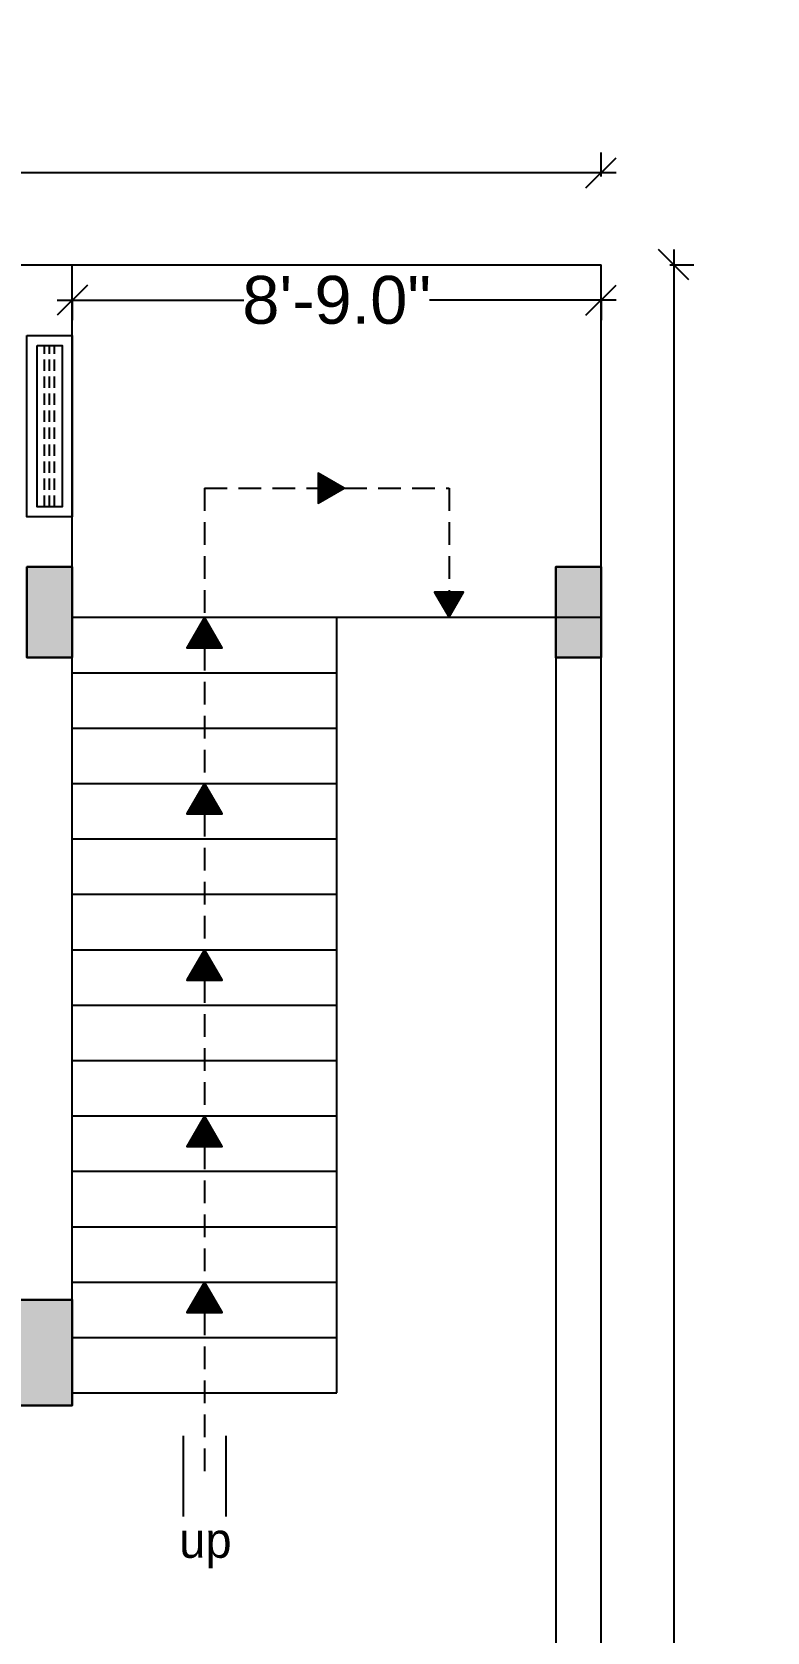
# Model space of a CAD drawing. Header units: inches. Extents: x 204954 to 440946, y -300749 to -143756.
# Drawn here: x 223617.1 to 223763, y -147617.3 to -147299.6 of the extents above; entities that cross this region are included whole.
import ezdxf

# ---------------------------------------------------------------- set-up
doc = ezdxf.new("R2010")
doc.units = ezdxf.units.IN
doc.header["$LTSCALE"] = 9
doc.header["$MEASUREMENT"] = 0
doc.linetypes.add('DASHED', pattern=[0.75, 0.5, -0.25])
doc.linetypes.add('HIDDEN', pattern=[0.375, 0.25, -0.125])
doc.layers.get('Defpoints').update_dxf_attribs({"lineweight": 0})
doc.layers.add('beam framing', color=91, linetype='Continuous')
doc.layers.add('COLUMNS', color=1, linetype='Continuous', lineweight=30)
doc.layers.add('Hatch', color=7, linetype='Continuous', lineweight=15, true_color=0xa3a3a3)
doc.styles.add('outer', font='arial.ttf', dxfattribs={"height": 24})
doc.styles.add('SST1', font='arial.ttf', dxfattribs={"height": 9.5})
doc.dimstyles.new('DIMA-1', dxfattribs={"dimtxt": 9.5, "dimasz": 6, "dimexe": 4, "dimexo": 4, "dimgap": 0.25, "dimtad": 0, "dimdec": 1, "dimzin": 3, "dimdsep": 46, "dimlunit": 4, "dimtxsty": 'SST1', "dimblk1": 'OBLIQUE', "dimblk2": 'OBLIQUE', "dimsah": 1, "dimcen": 0, "dimdle": 3, "dimclrd": 3, "dimclre": 3, "dimclrt": 7, "dimadec": 0, "dimazin": 0, "dimtfac": 1, "dimtdec": 1, "dimtix": 1, "dimtmove": 2, "dimatfit": 3, "dimfxl": 4, "dimfxlon": 1, "dimtolj": 1, "dimtzin": 3, "dimarcsym": 0})

# ---------------------------------------------------------------- blocks, each defined once
blk = doc.blocks.new('A$C31806C9B')
at = {"layer": 'Hatch'}
blk.add_hatch(color=256, dxfattribs=at).paths.add_polyline_path([(0, -21), (0, 0), (-12, 0), (-12, -21)])
at = {"layer": 'COLUMNS'}
blk.add_lwpolyline([(-12, 0), (0, 0), (0, -21), (-12, -21)], close=True, dxfattribs=at)
blk = doc.blocks.new('A$C5E2070FF')
at = {"layer": 'Hatch'}
blk.add_hatch(color=256, dxfattribs=at).paths.add_polyline_path([(18, -9), (18, 0), (0, 0), (0, -9)])
at = {"layer": 'COLUMNS'}
blk.add_lwpolyline([(18, 0), (18, -9), (0, -9), (0, 0)], close=True, dxfattribs=at)
blk = doc.blocks.new('_Oblique')
at = {"color": 0, "linetype": 'ByBlock', "lineweight": -2}
blk.add_line((-0.5, -0.5), (0.5, 0.5), dxfattribs=at)
blk = doc.blocks.new('*D27')
at = {"layer": 'beam framing', "color": 3, "lineweight": -2, "transparency": 16777216}
for p, q in [((223166.08, -147328.33), (223166.08, -147323.58)), ((223730.08, -147328.33), (223730.08, -147323.58)), ((223163.08, -147327.58), (223425.78, -147327.58)), ((223733.08, -147327.58), (223470.37, -147327.58))]:
    blk.add_line(p, q, dxfattribs=at)
at = {"layer": 'Defpoints', "color": 0, "transparency": 16777216}
for p in [(223730.08, -147327.58), (223166.08, -147345.84), (223730.08, -147345.84)]:
    blk.add_point(p, dxfattribs=at)
at = {"layer": 'beam framing', "color": 3, "lineweight": -2, "transparency": 16777216, "xscale": 6, "yscale": 6, "zscale": 6, "rotation": 180}
blk.add_blockref('_Oblique', (223166.08, -147327.58), dxfattribs=at)
at = {"layer": 'beam framing', "color": 3, "lineweight": -2, "transparency": 16777216, "xscale": 6, "yscale": 6, "zscale": 6}
blk.add_blockref('_Oblique', (223730.08, -147327.58), dxfattribs=at)
at = {"layer": 'beam framing', "color": 7, "transparency": 16777216, "insert": (223448.08, -147327.58), "char_height": 9.5, "attachment_point": 5, "style": 'SST1'}
blk.add_mtext('\\A1;47\'-0.0"', dxfattribs=at)
blk = doc.blocks.new('*D28')
at = {"layer": 'beam framing', "color": 3, "lineweight": -2, "transparency": 16777216}
for p, q in [((223744.5, -147342.84), (223744.5, -147839.73)), ((223743.75, -147345.84), (223748.5, -147345.84)), ((223744.5, -148380.84), (223744.5, -147883.95)), ((223743.75, -148377.84), (223748.5, -148377.84))]:
    blk.add_line(p, q, dxfattribs=at)
at = {"layer": 'Defpoints', "color": 0, "transparency": 16777216}
for p in [(223730.08, -147345.84), (223730.08, -148377.84), (223744.5, -148377.84)]:
    blk.add_point(p, dxfattribs=at)
at = {"layer": 'beam framing', "color": 3, "lineweight": -2, "transparency": 16777216, "xscale": 6, "yscale": 6, "zscale": 6}
for p, rotation in [((223744.5, -147345.84), 90), ((223744.5, -148377.84), 270)]:
    blk.add_blockref('_Oblique', p, dxfattribs=dict(at, rotation=rotation))
at = {"layer": 'beam framing', "color": 7, "transparency": 16777216, "insert": (223744.5, -147861.84), "char_height": 9.5, "attachment_point": 5, "rotation": 90, "style": 'SST1'}
blk.add_mtext('\\A1;86\'-0.0"', dxfattribs=at)
blk = doc.blocks.new('*D46')
at = {"layer": 'beam framing', "color": 3, "linetype": 'Continuous', "lineweight": -2, "transparency": 16777216}
for p, q in [((223622.08, -147352.87), (223659.16, -147352.87)), ((223625.08, -147352.69), (223625.08, -147356.87)), ((223733.08, -147352.87), (223695.99, -147352.87)), ((223730.08, -147352.69), (223730.08, -147356.87))]:
    blk.add_line(p, q, dxfattribs=at)
at = {"layer": 'Defpoints', "color": 0, "transparency": 16777216}
for p in [(223625.08, -147345.84), (223730.08, -147345.84), (223730.08, -147352.87)]:
    blk.add_point(p, dxfattribs=at)
at = {"layer": 'beam framing', "color": 3, "lineweight": -2, "transparency": 16777216, "xscale": 6, "yscale": 6, "zscale": 6, "rotation": 180}
blk.add_blockref('_Oblique', (223625.08, -147352.87), dxfattribs=at)
at = {"layer": 'beam framing', "color": 3, "lineweight": -2, "transparency": 16777216, "xscale": 6, "yscale": 6, "zscale": 6}
blk.add_blockref('_Oblique', (223730.08, -147352.87), dxfattribs=at)
at = {"layer": 'beam framing', "color": 7, "transparency": 16777216, "insert": (223677.58, -147352.87), "char_height": 9.5, "attachment_point": 5, "style": 'SST1'}
blk.add_mtext('\\A1;{\\C6;8\'-9.0"}', dxfattribs=at)

msp = doc.modelspace()

# ---------------------------------------------------------------- hatches: boundary and pattern name
at = {"layer": 'beam framing'}
h = msp.add_hatch(dxfattribs=at)
h.set_pattern_fill('ANSI31', color=1)
h.set_pattern_definition([(45, (16806.94706, -3550.70561), (-0.08838834765, 0.08838834765), [])])
h.paths.add_polyline_path([(223651.32664, -147547.83749), (223647.82925, -147553.89513), (223654.82402, -147553.89513)])
h.paths.add_polyline_path([(223651.32664, -147514.83749), (223647.82925, -147520.89513), (223654.82402, -147520.89513)])
h.paths.add_polyline_path([(223651.32664, -147481.83749), (223647.82925, -147487.89513), (223654.82402, -147487.89513)])
h.paths.add_polyline_path([(223647.82925, -147454.89513), (223654.82402, -147454.89513), (223651.32664, -147448.83749)])
h.paths.add_polyline_path([(223654.82402, -147421.89513), (223651.32664, -147415.83749), (223647.82925, -147421.89513)])
h.paths.add_polyline_path([(223673.88533, -147393.1946), (223679.0692, -147390.20169), (223673.88533, -147387.20878)])
h.paths.add_polyline_path([(223697.02976, -147410.8662), (223699.89993, -147415.83749), (223702.77011, -147410.8662)])

# ---------------------------------------------------------------- linework, layer by layer
at = {"layer": 'beam framing', "color": 1}
for p, q in [((223166.07663, -147345.83749), (223730.0766, -147345.83749)), ((223625.07667, -147551.33756), (223625.07664, -147345.83749)), ((223730.0766, -148377.83748), (223730.0766, -147345.83749)), ((223677.57662, -147569.83749), (223677.57662, -147415.83749)), ((223721.0766, -147423.83748), (223721.0766, -148368.83748))]:
    msp.add_line(p, q, dxfattribs=at)
at = {"layer": 'beam framing', "color": 6, "linetype": 'HIDDEN'}
for p, q in [((223619.57665, -147393.88348), (223619.57665, -147361.88348)), ((223620.57665, -147393.88348), (223620.57665, -147361.88348)), ((223621.57665, -147393.88348), (223621.57665, -147361.88348))]:
    msp.add_line(p, q, dxfattribs=at)
at = {"layer": 'beam framing', "color": 2, "linetype": 'DASHED'}
for p, q in [((223651.32664, -147390.20169), (223651.32664, -147415.83749)), ((223651.32664, -147390.20169), (223673.88533, -147390.20169)), ((223679.0692, -147390.20169), (223699.89993, -147390.20169)), ((223699.89993, -147390.20169), (223699.89993, -147410.8662)), ((223651.32664, -147421.89513), (223651.32664, -147448.83749)), ((223651.32664, -147454.89513), (223651.32664, -147481.83749)), ((223651.32664, -147487.89513), (223651.32664, -147514.83749)), ((223651.32664, -147520.89513), (223651.32664, -147547.83749)), ((223651.32664, -147553.89513), (223651.32664, -147587.18868))]:
    msp.add_line(p, q, dxfattribs=at)
at = {"layer": 'beam framing', "color": 8, "linetype": 'DASHED', "lineweight": 25, "ltscale": 18}
msp.add_line((223625.07657, -147405.83746), (223625.07664, -147405.83759), dxfattribs=at)
at = {"layer": 'beam framing', "ltscale": 18}
for p, q in [((223625.07665, -147415.83749), (223730.0766, -147415.83749)), ((223625.07665, -147426.83749), (223677.57662, -147426.83749)), ((223625.07665, -147437.83749), (223677.57662, -147437.83749)), ((223625.07665, -147448.83749), (223677.57662, -147448.83749)), ((223625.07665, -147459.83749), (223677.57662, -147459.83749)), ((223625.07665, -147470.83749), (223677.57662, -147470.83749)), ((223625.07665, -147481.83749), (223677.57662, -147481.83749)), ((223625.07665, -147492.83749), (223677.57662, -147492.83749)), ((223625.07665, -147503.83749), (223677.57662, -147503.83749)), ((223625.07665, -147514.83749), (223677.57662, -147514.83749)), ((223625.07665, -147525.83749), (223677.57662, -147525.83749)), ((223625.07665, -147536.83749), (223677.57662, -147536.83749)), ((223625.07665, -147547.83749), (223677.57662, -147547.83749)), ((223625.07665, -147558.83749), (223677.57662, -147558.83749)), ((223625.07665, -147569.83749), (223677.57662, -147569.83749))]:
    msp.add_line(p, q, dxfattribs=at)
at = {"layer": 'beam framing', "color": 6}
for p, q in [((223647.09648, -147578.37243), (223647.09648, -147594.39595)), ((223655.5568, -147578.37243), (223655.5568, -147594.39595))]:
    msp.add_line(p, q, dxfattribs=at)
at = {"layer": 'beam framing', "color": 5}
for points in [[(223616.07664, -147359.88348), (223625.07665, -147359.88348), (223625.07665, -147395.88348), (223616.07664, -147395.88348)], [(223618.07664, -147361.88348), (223623.07665, -147361.88348), (223623.07665, -147393.88348), (223618.07664, -147393.88348)]]:
    msp.add_lwpolyline(points, close=True, dxfattribs=at)
at = {"layer": 'beam framing', "color": 1}
for points in [[(223679.0692, -147390.20169), (223673.88533, -147387.20878), (223673.88533, -147393.1946)], [(223699.89993, -147415.83749), (223702.77011, -147410.8662), (223697.02976, -147410.8662)], [(223651.32664, -147415.83749), (223647.82925, -147421.89513), (223654.82402, -147421.89513)], [(223651.32664, -147448.83749), (223647.82925, -147454.89513), (223654.82402, -147454.89513)], [(223651.32664, -147481.83749), (223647.82925, -147487.89513), (223654.82402, -147487.89513)], [(223651.32664, -147514.83749), (223647.82925, -147520.89513), (223654.82402, -147520.89513)], [(223651.32664, -147547.83749), (223647.82925, -147553.89513), (223654.82402, -147553.89513)]]:
    msp.add_lwpolyline(points, close=True, dxfattribs=at)
msp.add_circle((221267.41484, -148374.87), 4304.54104, dxfattribs=at)

# ---------------------------------------------------------------- block references
at = {"layer": 'beam framing', "rotation": 270}
for p in [(223625.07664, -147405.83748), (223730.07661, -147405.83748)]:
    msp.add_blockref('A$C5E2070FF', p, dxfattribs=at)
at = {"layer": 'beam framing'}
msp.add_blockref('A$C31806C9B', (223625.07667, -147551.33756), dxfattribs=at)

# ---------------------------------------------------------------- texts
at = {"color": 7, "lineweight": 30, "ltscale": 16, "insert": (223651.50455, -147600.14004), "char_height": 7, "attachment_point": 5, "style": 'outer'}
msp.add_mtext('\\A1;{\\fBankGothic Lt BT|b0|i0|c0|p34;\\C256;up}', dxfattribs=at)

# ---------------------------------------------------------------- dimensions: what is measured, and where the dimension line sits
at = {"layer": 'beam framing', "color": 1}
dim = msp.add_linear_dim(base=(223730.0766, -147327.57913), p1=(223166.07663, -147345.83749), p2=(223730.0766, -147345.83749), dimstyle='DIMA-1', override={"dimlunit": 3, "dimfxl": 0.75, "dimarcsym": 1}, dxfattribs=at)
dim.commit()
dim.dimension.update_dxf_attribs({"geometry": '*D27', "text_midpoint": (223448.07661, -147327.57913)})
dim = msp.add_linear_dim(base=(223744.50141, -148377.83748), p1=(223730.0766, -147345.83749), p2=(223730.0766, -148377.83748), angle=90, dimstyle='DIMA-1', override={"dimlunit": 3, "dimfxl": 0.75, "dimarcsym": 1}, dxfattribs=at)
dim.commit()
dim.dimension.update_dxf_attribs({"geometry": '*D28', "text_midpoint": (223744.50141, -147861.83749)})
dim = msp.add_linear_dim(base=(223730.0766, -147352.87105), p1=(223625.07664, -147345.83749), p2=(223730.0766, -147345.83749), text='{\\C6;<>}', dimstyle='DIMA-1', override={"dimlunit": 3, "dimfxl": 0.179993, "dimarcsym": 1}, dxfattribs=at)
dim.commit()
dim.dimension.update_dxf_attribs({"geometry": '*D46', "text_midpoint": (223677.57662, -147352.87105), "dimtype": 160})

doc.saveas('drawing.dxf')
